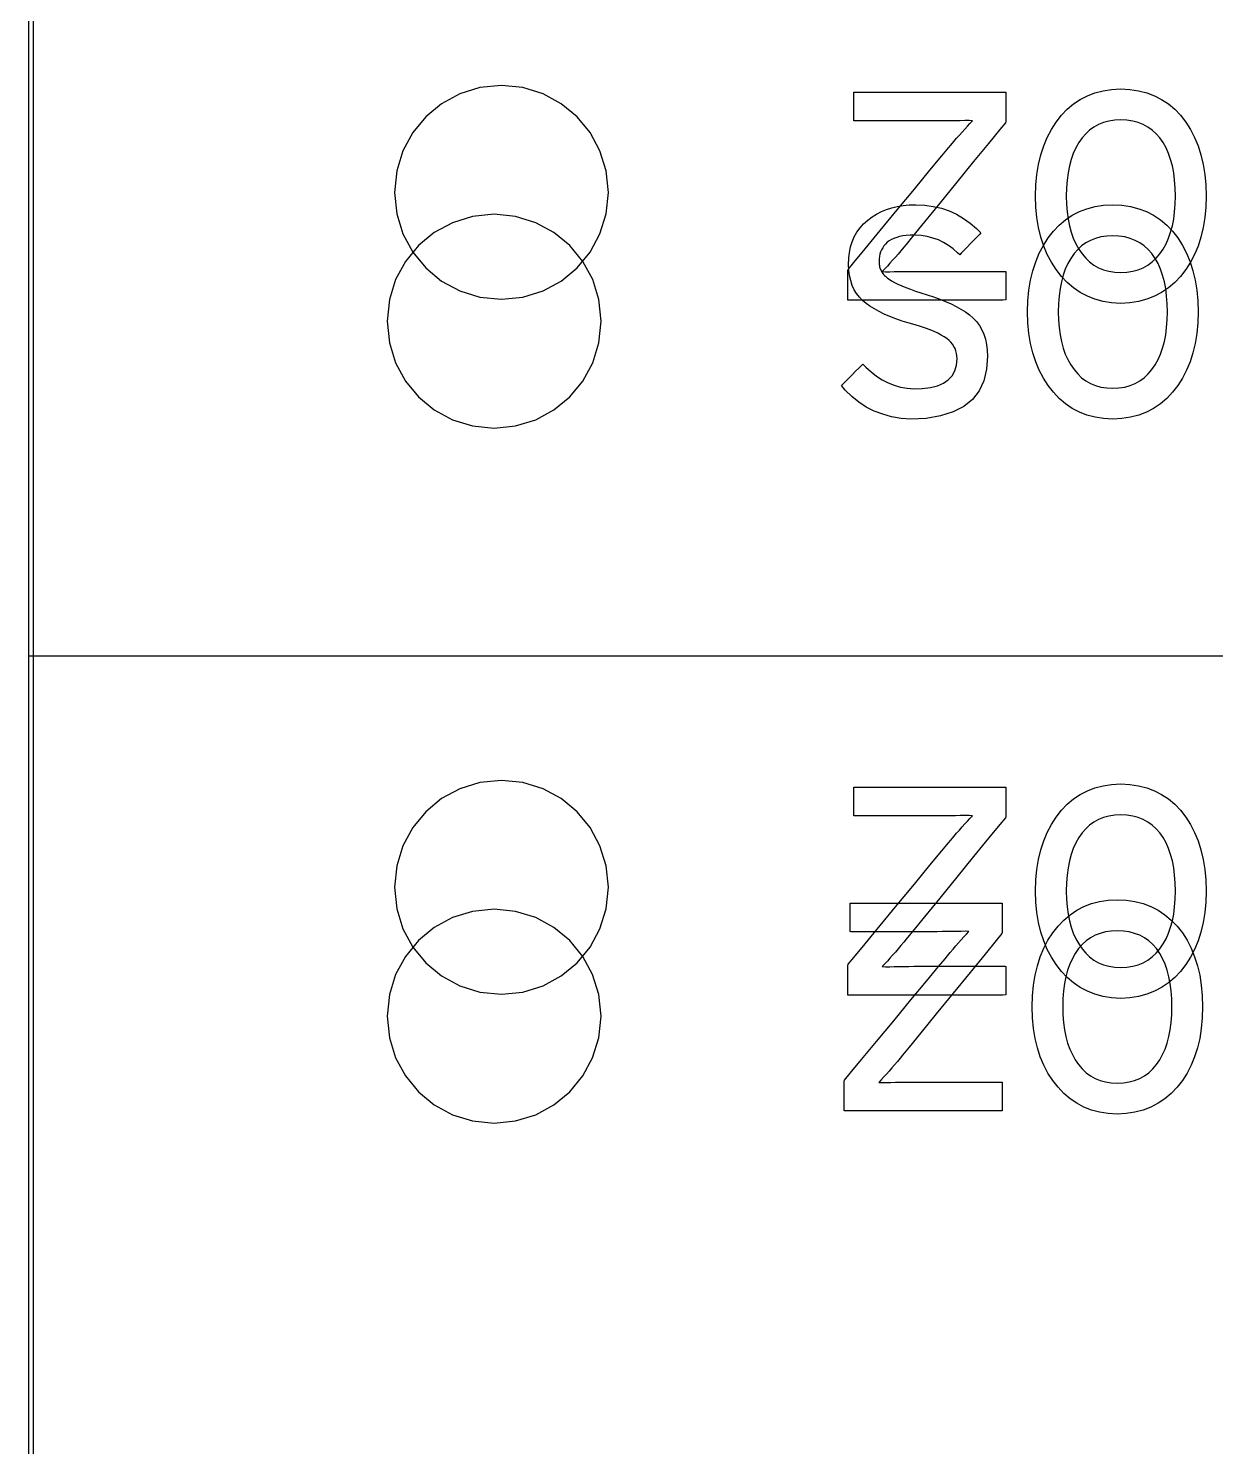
# Model space of a CAD drawing. Extents: x 1 to 47.7, y 0.2 to 35.
# Drawn here: x 11.602 to 12.157, y 11.437 to 12.101 of the extents above; entities that cross this region are included whole.
import ezdxf

# ---------------------------------------------------------------- set-up
doc = ezdxf.new("R2010")
doc.units = 0
doc.header["$MEASUREMENT"] = 0
for name, color, linetype in [('4_1__5U__UP_TO_TWO_IO_BOAR', 7, 'CONTINUOUS'), ('4_2__5U__FRONT_PANEL_W_24_', 7, 'CONTINUOUS'), ('5_1___24__TARGET_LEDS___12', 7, 'CONTINUOUS')]:
    doc.layers.add(name, color=color, linetype=linetype)

msp = doc.modelspace()

# ---------------------------------------------------------------- linework, layer by layer
at = {"layer": '4_1__5U__UP_TO_TWO_IO_BOAR'}
msp.add_lwpolyline([(11.60446, 14.47367), (11.60446, 10.79851)], dxfattribs=at)
for points in [[(11.82341, 11.97396), (11.83349, 11.97497), (11.84288, 11.97789), (11.85138, 11.9825), (11.85878, 11.98861), (11.86489, 11.99602), (11.8695, 12.00451), (11.87242, 12.0139), (11.87344, 12.02397), (11.87242, 12.03405), (11.8695, 12.04343), (11.86489, 12.05193), (11.85878, 12.05933), (11.85138, 12.06543), (11.84288, 12.07004), (11.83349, 12.07295), (11.82341, 12.07397), (11.81334, 12.07295), (11.80396, 12.07004), (11.79547, 12.06543), (11.78808, 12.05933), (11.78198, 12.05193), (11.77737, 12.04343), (11.77446, 12.03405), (11.77345, 12.02397), (11.77446, 12.0139), (11.77737, 12.00451), (11.78198, 11.99602), (11.78808, 11.98861), (11.79547, 11.9825), (11.80396, 11.97789), (11.81334, 11.97497)], [(12.1529, 12.02222), (12.15273, 12.01705), (12.15227, 12.01213), (12.15152, 12.00746), (12.15048, 12.00303), (12.14915, 11.99886), (12.14754, 11.99493), (12.14564, 11.99126), (12.14345, 11.98783), (12.14097, 11.98463), (12.13823, 11.98175), (12.13528, 11.97924), (12.1321, 11.97711), (12.12871, 11.97535), (12.1251, 11.97396), (12.12128, 11.97294), (12.11723, 11.97231), (12.11297, 11.97204), (12.10873, 11.97231), (12.10472, 11.97294), (12.10093, 11.97396), (12.09737, 11.97535), (12.09402, 11.97711), (12.0909, 11.97924), (12.088, 11.98175), (12.08532, 11.98463), (12.08283, 11.98783), (12.08059, 11.99126), (12.07865, 11.99493), (12.07699, 11.99886), (12.07564, 12.00303), (12.07457, 12.00746), (12.07381, 12.01213), (12.07334, 12.01705), (12.07316, 12.02222), (12.07334, 12.0274), (12.07381, 12.03233), (12.07457, 12.03702), (12.07564, 12.04146), (12.07699, 12.04566), (12.07865, 12.04962), (12.08059, 12.05333), (12.08283, 12.0568), (12.08532, 12.06), (12.088, 12.06283), (12.0909, 12.0653), (12.09402, 12.0674), (12.09737, 12.06913), (12.10093, 12.07048), (12.10472, 12.07147), (12.10873, 12.07209), (12.11297, 12.07234), (12.11723, 12.07209), (12.12128, 12.07147), (12.1251, 12.07048), (12.12871, 12.06913), (12.1321, 12.0674), (12.13528, 12.0653), (12.13823, 12.06283), (12.14097, 12.06), (12.14345, 12.0568), (12.14564, 12.05333), (12.14754, 12.04962), (12.14915, 12.04566), (12.15048, 12.04146), (12.15152, 12.03702), (12.15227, 12.03233), (12.15273, 12.0274)], [(11.98533, 11.9736), (11.98533, 11.97412), (11.98533, 11.9755), (11.98533, 11.97748), (11.98533, 11.97982), (11.98533, 11.98224), (11.98533, 11.9845), (11.98533, 11.98634), (11.98533, 11.9875), (11.98548, 11.98795), (11.98813, 11.99115), (11.99341, 11.99754), (12.00049, 12.00609), (12.00848, 12.01576), (12.01654, 12.0255), (12.02379, 12.03427), (12.02939, 12.04103), (12.03246, 12.04475), (12.03358, 12.04609), (12.03492, 12.04768), (12.03624, 12.04923), (12.03754, 12.05072), (12.0388, 12.05217), (12.04005, 12.05357), (12.04126, 12.05491), (12.04245, 12.05621), (12.04362, 12.05746), (12.04209, 12.05758), (12.04005, 12.05753), (12.03794, 12.05748), (12.03577, 12.05744), (12.03352, 12.05741), (12.0312, 12.05739), (12.02881, 12.05737), (12.02636, 12.05736), (12.02417, 12.05736), (12.0225, 12.05736), (12.01872, 12.05736), (12.0135, 12.05736), (12.00748, 12.05736), (12.00133, 12.05736), (11.99568, 12.05736), (11.99121, 12.05736), (11.98856, 12.05736), (11.98811, 12.05745), (11.98811, 12.05832), (11.98811, 12.05991), (11.98811, 12.06196), (11.98811, 12.06423), (11.98811, 12.0665), (11.98811, 12.06849), (11.98811, 12.06999), (11.98811, 12.07074), (11.98947, 12.07078), (11.99528, 12.07078), (12.0045, 12.07078), (12.01584, 12.07078), (12.02801, 12.07078), (12.03972, 12.07078), (12.04968, 12.07078), (12.0566, 12.07078), (12.05919, 12.07078), (12.05919, 12.07027), (12.05919, 12.06889), (12.05919, 12.06691), (12.05919, 12.06459), (12.05919, 12.06217), (12.05919, 12.05992), (12.05919, 12.05809), (12.05919, 12.05693), (12.05904, 12.05648), (12.05643, 12.05328), (12.0512, 12.04688), (12.0442, 12.03833), (12.0363, 12.02866), (12.02833, 12.01891), (12.02116, 12.01013), (12.01563, 12.00336), (12.01258, 11.99964), (12.01149, 11.9983), (12.01017, 11.99669), (12.00887, 11.99513), (12.00759, 11.99363), (12.00632, 11.99218), (12.00508, 11.99078), (12.00385, 11.98944), (12.00263, 11.98816), (12.00144, 11.98692), (12.00296, 11.9868), (12.005, 11.98685), (12.00711, 11.9869), (12.00929, 11.98694), (12.01154, 11.98697), (12.01386, 11.98699), (12.01624, 11.98701), (12.0187, 11.98702), (12.02089, 11.98702), (12.02267, 11.98702), (12.02667, 11.98702), (12.03222, 11.98702), (12.03861, 11.98702), (12.04515, 11.98702), (12.05115, 11.98702), (12.0559, 11.98702), (12.05872, 11.98702), (12.05919, 11.98693), (12.05919, 11.98606), (12.05919, 11.98447), (12.05919, 11.98242), (12.05919, 11.98014), (12.05919, 11.97788), (12.05919, 11.97588), (12.05919, 11.97439), (12.05919, 11.97364), (12.05778, 11.9736), (12.05174, 11.9736), (12.04216, 11.9736), (12.03037, 11.9736), (12.01773, 11.9736), (12.00556, 11.9736), (11.99522, 11.9736), (11.98803, 11.9736)], [(12.13854, 12.02222), (12.13845, 12.02604), (12.13818, 12.02966), (12.13773, 12.03309), (12.13711, 12.03632), (12.13631, 12.03934), (12.13533, 12.04217), (12.13417, 12.04481), (12.13283, 12.04724), (12.13131, 12.04945), (12.12961, 12.05139), (12.12774, 12.05307), (12.1257, 12.0545), (12.12349, 12.05567), (12.12111, 12.05659), (12.11857, 12.05726), (12.11585, 12.05767), (12.11297, 12.05783), (12.11014, 12.05767), (12.10747, 12.05726), (12.10497, 12.05659), (12.10263, 12.05567), (12.10045, 12.0545), (12.09844, 12.05307), (12.09658, 12.05139), (12.09489, 12.04945), (12.09335, 12.04724), (12.09199, 12.04481), (12.0908, 12.04217), (12.0898, 12.03934), (12.08898, 12.03632), (12.08834, 12.03309), (12.08789, 12.02966), (12.08762, 12.02604), (12.08752, 12.02222), (12.08762, 12.01845), (12.08789, 12.01487), (12.08834, 12.01149), (12.08898, 12.0083), (12.0898, 12.0053), (12.0908, 12.00249), (12.09199, 11.99988), (12.09335, 11.99747), (12.09489, 11.99521), (12.09658, 11.99318), (12.09844, 11.99142), (12.10045, 11.98993), (12.10263, 11.98871), (12.10497, 11.98776), (12.10747, 11.98709), (12.11014, 11.98668), (12.11297, 11.98655), (12.11585, 11.98668), (12.11857, 11.98709), (12.12111, 11.98776), (12.12349, 11.98871), (12.1257, 11.98993), (12.12774, 11.99142), (12.12961, 11.99318), (12.13131, 11.99521), (12.13283, 11.99747), (12.13417, 11.99988), (12.13533, 12.00249), (12.13631, 12.0053), (12.13711, 12.0083), (12.13773, 12.01149), (12.13818, 12.01487), (12.13845, 12.01845)], [(11.82341, 11.64895), (11.83349, 11.64997), (11.84288, 11.65288), (11.85138, 11.6575), (11.85878, 11.66361), (11.86489, 11.67101), (11.8695, 11.67951), (11.87242, 11.6889), (11.87344, 11.69897), (11.87242, 11.70905), (11.8695, 11.71844), (11.86489, 11.72693), (11.85878, 11.73433), (11.85138, 11.74043), (11.84288, 11.74504), (11.83349, 11.74795), (11.82341, 11.74897), (11.81334, 11.74795), (11.80396, 11.74504), (11.79547, 11.74043), (11.78808, 11.73433), (11.78198, 11.72693), (11.77737, 11.71844), (11.77446, 11.70905), (11.77345, 11.69897), (11.77446, 11.6889), (11.77737, 11.67951), (11.78198, 11.67101), (11.78808, 11.66361), (11.79547, 11.6575), (11.80396, 11.65288), (11.81334, 11.64997)], [(12.1529, 11.69723), (12.15273, 11.69206), (12.15227, 11.68714), (12.15152, 11.68246), (12.15048, 11.67804), (12.14915, 11.67387), (12.14754, 11.66994), (12.14564, 11.66627), (12.14345, 11.66284), (12.14097, 11.65964), (12.13823, 11.65676), (12.13528, 11.65425), (12.1321, 11.65212), (12.12871, 11.65035), (12.1251, 11.64897), (12.12128, 11.64795), (12.11723, 11.64731), (12.11297, 11.64705), (12.10873, 11.64731), (12.10472, 11.64795), (12.10093, 11.64897), (12.09737, 11.65035), (12.09402, 11.65212), (12.0909, 11.65425), (12.088, 11.65676), (12.08532, 11.65964), (12.08283, 11.66284), (12.08059, 11.66627), (12.07865, 11.66994), (12.07699, 11.67387), (12.07564, 11.67804), (12.07457, 11.68246), (12.07381, 11.68714), (12.07334, 11.69206), (12.07316, 11.69723), (12.07334, 11.70241), (12.07381, 11.70734), (12.07457, 11.71203), (12.07564, 11.71647), (12.07699, 11.72067), (12.07865, 11.72462), (12.08059, 11.72834), (12.08283, 11.7318), (12.08532, 11.735), (12.088, 11.73784), (12.0909, 11.74031), (12.09402, 11.74241), (12.09737, 11.74413), (12.10093, 11.74549), (12.10472, 11.74648), (12.10873, 11.7471), (12.11297, 11.74735), (12.11723, 11.7471), (12.12128, 11.74648), (12.1251, 11.74549), (12.12871, 11.74413), (12.1321, 11.74241), (12.13528, 11.74031), (12.13823, 11.73784), (12.14097, 11.735), (12.14345, 11.7318), (12.14564, 11.72834), (12.14754, 11.72462), (12.14915, 11.72067), (12.15048, 11.71647), (12.15152, 11.71203), (12.15227, 11.70734), (12.15273, 11.70241)], [(11.98533, 11.64861), (11.98533, 11.64912), (11.98533, 11.6505), (11.98533, 11.65249), (11.98533, 11.65482), (11.98533, 11.65725), (11.98533, 11.65951), (11.98533, 11.66135), (11.98533, 11.66251), (11.98548, 11.66296), (11.98813, 11.66616), (11.99341, 11.67255), (12.00049, 11.6811), (12.00848, 11.69077), (12.01654, 11.7005), (12.02379, 11.70927), (12.02939, 11.71604), (12.03246, 11.71976), (12.03358, 11.72109), (12.03492, 11.72269), (12.03624, 11.72424), (12.03754, 11.72573), (12.0388, 11.72718), (12.04005, 11.72858), (12.04126, 11.72992), (12.04245, 11.73122), (12.04362, 11.73246), (12.04209, 11.73259), (12.04005, 11.73253), (12.03794, 11.73249), (12.03577, 11.73245), (12.03352, 11.73242), (12.0312, 11.7324), (12.02881, 11.73238), (12.02636, 11.73237), (12.02417, 11.73237), (12.0225, 11.73237), (12.01872, 11.73237), (12.0135, 11.73237), (12.00748, 11.73237), (12.00133, 11.73237), (11.99568, 11.73237), (11.99121, 11.73237), (11.98856, 11.73237), (11.98811, 11.73246), (11.98811, 11.73333), (11.98811, 11.73491), (11.98811, 11.73697), (11.98811, 11.73924), (11.98811, 11.7415), (11.98811, 11.7435), (11.98811, 11.745), (11.98811, 11.74575), (11.98947, 11.74579), (11.99528, 11.74579), (12.0045, 11.74579), (12.01584, 11.74579), (12.02801, 11.74579), (12.03972, 11.74579), (12.04968, 11.74579), (12.0566, 11.74579), (12.05919, 11.74579), (12.05919, 11.74527), (12.05919, 11.7439), (12.05919, 11.74192), (12.05919, 11.73959), (12.05919, 11.73718), (12.05919, 11.73493), (12.05919, 11.73309), (12.05919, 11.73194), (12.05904, 11.73149), (12.05643, 11.72829), (12.0512, 11.72189), (12.0442, 11.71334), (12.0363, 11.70366), (12.02833, 11.69392), (12.02116, 11.68514), (12.01563, 11.67837), (12.01258, 11.67465), (12.01149, 11.6733), (12.01017, 11.6717), (12.00887, 11.67014), (12.00759, 11.66864), (12.00632, 11.66719), (12.00508, 11.66579), (12.00385, 11.66445), (12.00263, 11.66316), (12.00144, 11.66193), (12.00296, 11.66181), (12.005, 11.66186), (12.00711, 11.66191), (12.00929, 11.66194), (12.01154, 11.66198), (12.01386, 11.662), (12.01624, 11.66202), (12.0187, 11.66203), (12.02089, 11.66203), (12.02267, 11.66203), (12.02667, 11.66203), (12.03222, 11.66203), (12.03861, 11.66203), (12.04515, 11.66203), (12.05115, 11.66203), (12.0559, 11.66203), (12.05872, 11.66203), (12.05919, 11.66193), (12.05919, 11.66106), (12.05919, 11.65948), (12.05919, 11.65743), (12.05919, 11.65515), (12.05919, 11.65289), (12.05919, 11.65089), (12.05919, 11.6494), (12.05919, 11.64865), (12.05778, 11.64861), (12.05174, 11.64861), (12.04216, 11.64861), (12.03037, 11.64861), (12.01773, 11.64861), (12.00556, 11.64861), (11.99522, 11.64861), (11.98803, 11.64861)], [(12.13854, 11.69723), (12.13845, 11.70105), (12.13818, 11.70467), (12.13773, 11.7081), (12.13711, 11.71132), (12.13631, 11.71435), (12.13533, 11.71718), (12.13417, 11.71982), (12.13283, 11.72225), (12.13131, 11.72446), (12.12961, 11.72639), (12.12774, 11.72808), (12.1257, 11.72951), (12.12349, 11.73068), (12.12111, 11.7316), (12.11857, 11.73227), (12.11585, 11.73268), (12.11297, 11.73284), (12.11014, 11.73268), (12.10747, 11.73227), (12.10497, 11.7316), (12.10263, 11.73068), (12.10045, 11.72951), (12.09844, 11.72808), (12.09658, 11.72639), (12.09489, 11.72446), (12.09335, 11.72225), (12.09199, 11.71982), (12.0908, 11.71718), (12.0898, 11.71435), (12.08898, 11.71132), (12.08834, 11.7081), (12.08789, 11.70467), (12.08762, 11.70105), (12.08752, 11.69723), (12.08762, 11.69346), (12.08789, 11.68988), (12.08834, 11.68649), (12.08898, 11.6833), (12.0898, 11.68031), (12.0908, 11.6775), (12.09199, 11.67489), (12.09335, 11.67248), (12.09489, 11.67022), (12.09658, 11.66819), (12.09844, 11.66643), (12.10045, 11.66494), (12.10263, 11.66372), (12.10497, 11.66277), (12.10747, 11.6621), (12.11014, 11.66169), (12.11297, 11.66155), (12.11585, 11.66169), (12.11857, 11.6621), (12.12111, 11.66277), (12.12349, 11.66372), (12.1257, 11.66494), (12.12774, 11.66643), (12.12961, 11.66819), (12.13131, 11.67022), (12.13283, 11.67248), (12.13417, 11.67489), (12.13533, 11.6775), (12.13631, 11.68031), (12.13711, 11.6833), (12.13773, 11.68649), (12.13818, 11.68988), (12.13845, 11.69346)]]:
    msp.add_lwpolyline(points, close=True, dxfattribs=at)
at = {"layer": '4_2__5U__FRONT_PANEL_W_24_'}
for points in [[(11.60224, 14.47452), (11.60224, 8.99937)], [(11.6023, 11.80728), (12.92215, 11.80728)]]:
    msp.add_lwpolyline(points, dxfattribs=at)
for points in [[(12.05069, 11.94734), (12.05029, 11.94121), (12.04898, 11.93579), (12.04676, 11.93109), (12.04363, 11.9271), (12.03958, 11.92382), (12.03463, 11.92126), (12.02876, 11.91941), (12.02197, 11.91828), (12.01491, 11.91791), (12.01028, 11.91828), (12.00587, 11.91903), (12.00168, 11.92016), (11.99772, 11.92167), (11.99398, 11.92356), (11.99047, 11.92583), (11.98718, 11.92848), (11.98411, 11.93151), (11.98238, 11.93364), (11.98299, 11.93425), (11.98414, 11.93539), (11.98565, 11.9369), (11.98734, 11.93858), (11.98903, 11.94028), (11.99056, 11.94179), (11.99173, 11.94296), (11.99237, 11.9436), (11.9938, 11.94224), (11.99626, 11.93996), (11.99882, 11.93796), (12.00147, 11.93626), (12.00422, 11.93486), (12.00706, 11.93374), (12.01001, 11.93291), (12.01305, 11.93238), (12.01618, 11.93213), (12.02017, 11.93222), (12.02397, 11.93268), (12.02726, 11.93351), (12.03005, 11.9347), (12.03234, 11.93626), (12.03412, 11.93818), (12.0354, 11.94047), (12.03618, 11.94313), (12.03646, 11.94615), (12.0364, 11.94748), (12.03623, 11.94867), (12.03594, 11.94981), (12.03553, 11.9509), (12.03501, 11.95194), (12.03436, 11.95292), (12.03359, 11.95386), (12.03271, 11.95475), (12.0317, 11.95558), (12.03048, 11.95641), (12.02908, 11.95723), (12.0275, 11.95804), (12.02575, 11.95884), (12.02381, 11.95963), (12.02169, 11.96041), (12.01939, 11.96119), (12.01692, 11.96195), (12.01406, 11.96277), (12.01086, 11.96376), (12.00786, 11.96479), (12.00505, 11.96587), (12.00243, 11.96701), (12.00001, 11.96819), (11.99778, 11.96943), (11.99574, 11.97071), (11.9939, 11.97205), (11.99224, 11.97342), (11.99076, 11.97492), (11.98948, 11.9766), (11.98838, 11.97845), (11.98747, 11.98047), (11.98676, 11.98267), (11.98623, 11.98504), (11.98589, 11.98758), (11.98574, 11.99029), (11.98581, 11.99313), (11.98612, 11.99586), (11.98665, 11.99844), (11.98742, 12.00088), (11.98841, 12.00318), (11.98963, 12.00534), (11.99108, 12.00736), (11.99276, 12.00923), (11.99467, 12.01096), (11.99668, 12.01247), (11.9988, 12.0138), (12.00105, 12.01495), (12.00342, 12.01593), (12.00591, 12.01673), (12.00852, 12.01736), (12.01126, 12.01781), (12.01411, 12.01808), (12.01721, 12.01818), (12.02134, 12.01795), (12.0253, 12.01739), (12.0291, 12.01649), (12.03273, 12.01526), (12.0362, 12.0137), (12.0395, 12.01181), (12.04263, 12.00958), (12.04559, 12.00702), (12.04758, 12.00496), (12.04703, 12.00439), (12.04594, 12.00326), (12.04447, 12.00174), (12.04281, 12.00002), (12.04113, 11.99828), (12.0396, 11.9967), (12.03841, 11.99546), (12.03771, 11.99474), (12.03668, 11.99561), (12.03463, 11.99749), (12.03246, 11.99913), (12.03015, 12.00053), (12.02771, 12.00169), (12.02515, 12.00261), (12.02245, 12.00329), (12.01963, 12.00373), (12.01668, 12.00393), (12.01445, 12.00391), (12.01272, 12.00378), (12.0111, 12.00357), (12.0096, 12.00328), (12.00822, 12.0029), (12.00695, 12.00245), (12.00579, 12.00191), (12.00475, 12.00129), (12.00383, 12.00059), (12.00301, 11.99979), (12.00229, 11.99894), (12.00167, 11.99805), (12.00114, 11.99712), (12.00071, 11.99614), (12.00038, 11.99512), (12.00014, 11.99406), (12, 11.99295), (11.99996, 11.99182), (11.99997, 11.99126), (12.00001, 11.99072), (12.00007, 11.99019), (12.00015, 11.98968), (12.00026, 11.98919), (12.00039, 11.98872), (12.00055, 11.98826), (12.00073, 11.98782), (12.00093, 11.98739), (12.00117, 11.98693), (12.00145, 11.98648), (12.00176, 11.98603), (12.00211, 11.98559), (12.00251, 11.98515), (12.00294, 11.98472), (12.00341, 11.98429), (12.00392, 11.98387), (12.00468, 11.9833), (12.00587, 11.98254), (12.00725, 11.98177), (12.00882, 11.98099), (12.01058, 11.98021), (12.01253, 11.97942), (12.01467, 11.97862), (12.017, 11.97782), (12.01951, 11.97701), (12.02248, 11.97611), (12.02551, 11.97513), (12.02838, 11.97408), (12.03109, 11.97298), (12.03364, 11.97182), (12.03603, 11.97061), (12.03827, 11.96934), (12.04034, 11.96802), (12.04226, 11.96664), (12.044, 11.96516), (12.04554, 11.96352), (12.04688, 11.96172), (12.04802, 11.95974), (12.04896, 11.9576), (12.04969, 11.95529), (12.05023, 11.95281), (12.05056, 11.95016)], [(12.14916, 11.96807), (12.14898, 11.96289), (12.14852, 11.95797), (12.14777, 11.9533), (12.14674, 11.94887), (12.14541, 11.9447), (12.1438, 11.94077), (12.1419, 11.9371), (12.13971, 11.93367), (12.13722, 11.93047), (12.13449, 11.92759), (12.13153, 11.92508), (12.12836, 11.92295), (12.12497, 11.92119), (12.12136, 11.9198), (12.11753, 11.91879), (12.11349, 11.91815), (12.10923, 11.91788), (12.10499, 11.91815), (12.10098, 11.91879), (12.09719, 11.9198), (12.09362, 11.92119), (12.09028, 11.92295), (12.08716, 11.92508), (12.08426, 11.92759), (12.08158, 11.93047), (12.07909, 11.93367), (12.07685, 11.9371), (12.0749, 11.94077), (12.07325, 11.9447), (12.07189, 11.94887), (12.07083, 11.9533), (12.07006, 11.95797), (12.06959, 11.96289), (12.06942, 11.96807), (12.06959, 11.97324), (12.07006, 11.97817), (12.07083, 11.98286), (12.07189, 11.9873), (12.07325, 11.9915), (12.0749, 11.99546), (12.07685, 11.99917), (12.07909, 12.00264), (12.08158, 12.00584), (12.08426, 12.00867), (12.08716, 12.01114), (12.09028, 12.01324), (12.09362, 12.01497), (12.09719, 12.01632), (12.10098, 12.01731), (12.10499, 12.01793), (12.10923, 12.01818), (12.11349, 12.01793), (12.11753, 12.01731), (12.12136, 12.01632), (12.12497, 12.01497), (12.12836, 12.01324), (12.13153, 12.01114), (12.13449, 12.00867), (12.13722, 12.00584), (12.13971, 12.00264), (12.1419, 11.99917), (12.1438, 11.99546), (12.14541, 11.9915), (12.14674, 11.9873), (12.14777, 11.98286), (12.14852, 11.97817), (12.14898, 11.97324)], [(11.81999, 11.91368), (11.83007, 11.9147), (11.83946, 11.91761), (11.84795, 11.92223), (11.85536, 11.92833), (11.86147, 11.93574), (11.86608, 11.94424), (11.869, 11.95362), (11.87001, 11.9637), (11.869, 11.97378), (11.86608, 11.98316), (11.86147, 11.99166), (11.85536, 11.99905), (11.84795, 12.00516), (11.83946, 12.00977), (11.83007, 12.01268), (11.81999, 12.0137), (11.80992, 12.01268), (11.80053, 12.00977), (11.79205, 12.00516), (11.78465, 11.99905), (11.77855, 11.99166), (11.77395, 11.98316), (11.77104, 11.97378), (11.77002, 11.9637), (11.77104, 11.95362), (11.77395, 11.94424), (11.77855, 11.93574), (11.78465, 11.92833), (11.79205, 11.92223), (11.80053, 11.91761), (11.80992, 11.9147)], [(12.13479, 11.96807), (12.1347, 11.97188), (12.13444, 11.97551), (12.13399, 11.97893), (12.13337, 11.98216), (12.13257, 11.98519), (12.13158, 11.98802), (12.13042, 11.99065), (12.12909, 11.99309), (12.12756, 11.99529), (12.12586, 11.99723), (12.12399, 11.99891), (12.12195, 12.00034), (12.11975, 12.00151), (12.11737, 12.00243), (12.11482, 12.0031), (12.11211, 12.00352), (12.10923, 12.00368), (12.1064, 12.00352), (12.10373, 12.0031), (12.10123, 12.00243), (12.09889, 12.00151), (12.09671, 12.00034), (12.09469, 11.99891), (12.09284, 11.99723), (12.09115, 11.99529), (12.08961, 11.99309), (12.08824, 11.99065), (12.08706, 11.98802), (12.08606, 11.98519), (12.08524, 11.98216), (12.0846, 11.97893), (12.08415, 11.97551), (12.08387, 11.97188), (12.08378, 11.96807), (12.08387, 11.96429), (12.08415, 11.96071), (12.0846, 11.95733), (12.08524, 11.95414), (12.08606, 11.95114), (12.08706, 11.94834), (12.08824, 11.94573), (12.08961, 11.94331), (12.09115, 11.94106), (12.09284, 11.93902), (12.09469, 11.93726), (12.09671, 11.93577), (12.09889, 11.93455), (12.10123, 11.93361), (12.10373, 11.93293), (12.1064, 11.93252), (12.10923, 11.93239), (12.11211, 11.93252), (12.11482, 11.93293), (12.11737, 11.93361), (12.11975, 11.93455), (12.12195, 11.93577), (12.12399, 11.93726), (12.12586, 11.93902), (12.12756, 11.94106), (12.12909, 11.94331), (12.13042, 11.94573), (12.13158, 11.94834), (12.13257, 11.95114), (12.13337, 11.95414), (12.13399, 11.95733), (12.13444, 11.96071), (12.1347, 11.96429)], [(12.15126, 11.64307), (12.15109, 11.6379), (12.15062, 11.63298), (12.14988, 11.62831), (12.14884, 11.62388), (12.14752, 11.61971), (12.14591, 11.61578), (12.14401, 11.61211), (12.14182, 11.60868), (12.13934, 11.60548), (12.1366, 11.6026), (12.13364, 11.60009), (12.13046, 11.59796), (12.12707, 11.5962), (12.12346, 11.59481), (12.11963, 11.59379), (12.11559, 11.59315), (12.11133, 11.59289), (12.10709, 11.59315), (12.10308, 11.59379), (12.09929, 11.59481), (12.09572, 11.5962), (12.09238, 11.59796), (12.08926, 11.60009), (12.08636, 11.6026), (12.08368, 11.60548), (12.08119, 11.60868), (12.07895, 11.61211), (12.077, 11.61578), (12.07535, 11.61971), (12.074, 11.62388), (12.07293, 11.62831), (12.07217, 11.63298), (12.0717, 11.6379), (12.07152, 11.64307), (12.0717, 11.64825), (12.07217, 11.65318), (12.07293, 11.65787), (12.074, 11.66231), (12.07535, 11.66651), (12.077, 11.67047), (12.07895, 11.67418), (12.08119, 11.67764), (12.08368, 11.68084), (12.08636, 11.68368), (12.08926, 11.68615), (12.09238, 11.68825), (12.09572, 11.68998), (12.09929, 11.69133), (12.10308, 11.69232), (12.10709, 11.69294), (12.11133, 11.69319), (12.11559, 11.69294), (12.11963, 11.69232), (12.12346, 11.69133), (12.12707, 11.68998), (12.13046, 11.68825), (12.13364, 11.68615), (12.1366, 11.68368), (12.13934, 11.68084), (12.14182, 11.67764), (12.14401, 11.67418), (12.14591, 11.67047), (12.14752, 11.66651), (12.14884, 11.66231), (12.14988, 11.65787), (12.15062, 11.65318), (12.15109, 11.64825)], [(11.81998, 11.58869), (11.83006, 11.5897), (11.83944, 11.59262), (11.84794, 11.59723), (11.85534, 11.60334), (11.86145, 11.61075), (11.86607, 11.61924), (11.86898, 11.62863), (11.87, 11.63871), (11.86898, 11.64879), (11.86607, 11.65817), (11.86145, 11.66666), (11.85534, 11.67406), (11.84794, 11.68017), (11.83944, 11.68478), (11.83006, 11.68769), (11.81998, 11.6887), (11.8099, 11.68769), (11.80052, 11.68478), (11.79203, 11.68017), (11.78464, 11.67406), (11.77854, 11.66666), (11.77393, 11.65817), (11.77102, 11.64879), (11.77001, 11.63871), (11.77102, 11.62863), (11.77393, 11.61924), (11.77854, 11.61075), (11.78464, 11.60334), (11.79203, 11.59723), (11.80052, 11.59262), (11.8099, 11.5897)], [(11.98369, 11.59445), (11.98369, 11.59497), (11.98369, 11.59635), (11.98369, 11.59833), (11.98369, 11.60067), (11.98369, 11.60309), (11.98369, 11.60535), (11.98369, 11.60719), (11.98369, 11.60835), (11.98384, 11.6088), (11.98649, 11.612), (11.99178, 11.61839), (11.99885, 11.62694), (12.00685, 11.63661), (12.0149, 11.64634), (12.02216, 11.65512), (12.02776, 11.66188), (12.03084, 11.6656), (12.03195, 11.66694), (12.03329, 11.66853), (12.03461, 11.67008), (12.0359, 11.67157), (12.03717, 11.67302), (12.03841, 11.67442), (12.03963, 11.67576), (12.04082, 11.67706), (12.04199, 11.67831), (12.04046, 11.67843), (12.03842, 11.67838), (12.03631, 11.67833), (12.03413, 11.67829), (12.03188, 11.67826), (12.02956, 11.67824), (12.02717, 11.67822), (12.02471, 11.67821), (12.02251, 11.67821), (12.02084, 11.67821), (12.01707, 11.67821), (12.01185, 11.67821), (12.00584, 11.67821), (11.99968, 11.67821), (11.99404, 11.67821), (11.98957, 11.67821), (11.98692, 11.67821), (11.98647, 11.6783), (11.98647, 11.67917), (11.98647, 11.68076), (11.98647, 11.68281), (11.98647, 11.68508), (11.98647, 11.68734), (11.98647, 11.68934), (11.98647, 11.69084), (11.98647, 11.69159), (11.98782, 11.69163), (11.99364, 11.69163), (12.00286, 11.69163), (12.0142, 11.69163), (12.02636, 11.69163), (12.03807, 11.69163), (12.04802, 11.69163), (12.05494, 11.69163), (12.05754, 11.69163), (12.05754, 11.69111), (12.05754, 11.68974), (12.05754, 11.68776), (12.05754, 11.68544), (12.05754, 11.68302), (12.05754, 11.68077), (12.05754, 11.67893), (12.05754, 11.67778), (12.05739, 11.67733), (12.05477, 11.67413), (12.04954, 11.66773), (12.04255, 11.65918), (12.03465, 11.64951), (12.02669, 11.63976), (12.01952, 11.63098), (12.01398, 11.62421), (12.01094, 11.62049), (12.00985, 11.61915), (12.00853, 11.61754), (12.00723, 11.61598), (12.00595, 11.61448), (12.00468, 11.61303), (12.00343, 11.61163), (12.0022, 11.61029), (12.00099, 11.609), (11.9998, 11.60777), (12.00132, 11.60765), (12.00336, 11.6077), (12.00547, 11.60775), (12.00765, 11.60779), (12.0099, 11.60782), (12.01222, 11.60784), (12.01461, 11.60786), (12.01707, 11.60787), (12.01926, 11.60787), (12.02104, 11.60787), (12.02504, 11.60787), (12.03059, 11.60787), (12.03697, 11.60787), (12.04351, 11.60787), (12.0495, 11.60787), (12.05425, 11.60787), (12.05706, 11.60787), (12.05754, 11.60778), (12.05754, 11.60691), (12.05754, 11.60532), (12.05754, 11.60327), (12.05754, 11.60099), (12.05754, 11.59873), (12.05754, 11.59673), (12.05754, 11.59524), (12.05754, 11.59449), (12.05613, 11.59445), (12.05009, 11.59445), (12.04051, 11.59445), (12.02873, 11.59445), (12.01608, 11.59445), (12.00392, 11.59445), (11.99357, 11.59445), (11.98638, 11.59445)], [(12.1369, 11.64307), (12.13681, 11.64689), (12.13654, 11.65051), (12.13609, 11.65394), (12.13547, 11.65716), (12.13467, 11.66019), (12.13369, 11.66302), (12.13253, 11.66566), (12.13119, 11.66809), (12.12967, 11.6703), (12.12796, 11.67224), (12.12609, 11.67392), (12.12406, 11.67535), (12.12185, 11.67652), (12.11947, 11.67744), (12.11693, 11.67811), (12.11421, 11.67852), (12.11133, 11.67868), (12.1085, 11.67852), (12.10583, 11.67811), (12.10333, 11.67744), (12.10099, 11.67652), (12.09881, 11.67535), (12.0968, 11.67392), (12.09494, 11.67224), (12.09325, 11.6703), (12.09171, 11.66809), (12.09035, 11.66566), (12.08916, 11.66302), (12.08816, 11.66019), (12.08734, 11.65716), (12.0867, 11.65394), (12.08625, 11.65051), (12.08597, 11.64689), (12.08588, 11.64307), (12.08597, 11.6393), (12.08625, 11.63572), (12.0867, 11.63234), (12.08734, 11.62914), (12.08816, 11.62615), (12.08916, 11.62334), (12.09035, 11.62073), (12.09171, 11.61832), (12.09325, 11.61606), (12.09494, 11.61403), (12.0968, 11.61227), (12.09881, 11.61078), (12.10099, 11.60956), (12.10333, 11.60861), (12.10583, 11.60794), (12.1085, 11.60753), (12.11133, 11.60739), (12.11421, 11.60753), (12.11693, 11.60794), (12.11947, 11.60861), (12.12185, 11.60956), (12.12406, 11.61078), (12.12609, 11.61227), (12.12796, 11.61403), (12.12967, 11.61606), (12.13119, 11.61832), (12.13253, 11.62073), (12.13369, 11.62334), (12.13467, 11.62615), (12.13547, 11.62914), (12.13609, 11.63234), (12.13654, 11.63572), (12.13681, 11.6393)]]:
    msp.add_lwpolyline(points, close=True, dxfattribs=at)
at = {"layer": '5_1___24__TARGET_LEDS___12'}
for points in [[(11.60224, 14.47452), (11.60224, 8.99937)], [(11.6023, 11.80728), (12.92215, 11.80728)]]:
    msp.add_lwpolyline(points, dxfattribs=at)
for points in [[(12.05069, 11.94734), (12.05029, 11.94121), (12.04898, 11.93579), (12.04676, 11.93109), (12.04363, 11.9271), (12.03958, 11.92382), (12.03463, 11.92126), (12.02876, 11.91941), (12.02197, 11.91828), (12.01491, 11.91791), (12.01028, 11.91828), (12.00587, 11.91903), (12.00168, 11.92016), (11.99772, 11.92167), (11.99398, 11.92356), (11.99047, 11.92583), (11.98718, 11.92848), (11.98411, 11.93151), (11.98238, 11.93364), (11.98299, 11.93425), (11.98414, 11.93539), (11.98565, 11.9369), (11.98734, 11.93858), (11.98903, 11.94028), (11.99056, 11.94179), (11.99173, 11.94296), (11.99237, 11.9436), (11.9938, 11.94224), (11.99626, 11.93996), (11.99882, 11.93796), (12.00147, 11.93626), (12.00422, 11.93486), (12.00706, 11.93374), (12.01001, 11.93291), (12.01305, 11.93238), (12.01618, 11.93213), (12.02017, 11.93222), (12.02397, 11.93268), (12.02726, 11.93351), (12.03005, 11.9347), (12.03234, 11.93626), (12.03412, 11.93818), (12.0354, 11.94047), (12.03618, 11.94313), (12.03646, 11.94615), (12.0364, 11.94748), (12.03623, 11.94867), (12.03594, 11.94981), (12.03553, 11.9509), (12.03501, 11.95194), (12.03436, 11.95292), (12.03359, 11.95386), (12.03271, 11.95475), (12.0317, 11.95558), (12.03048, 11.95641), (12.02908, 11.95723), (12.0275, 11.95804), (12.02575, 11.95884), (12.02381, 11.95963), (12.02169, 11.96041), (12.01939, 11.96119), (12.01692, 11.96195), (12.01406, 11.96277), (12.01086, 11.96376), (12.00786, 11.96479), (12.00505, 11.96587), (12.00243, 11.96701), (12.00001, 11.96819), (11.99778, 11.96943), (11.99574, 11.97071), (11.9939, 11.97205), (11.99224, 11.97342), (11.99076, 11.97492), (11.98948, 11.9766), (11.98838, 11.97845), (11.98747, 11.98047), (11.98676, 11.98267), (11.98623, 11.98504), (11.98589, 11.98758), (11.98574, 11.99029), (11.98581, 11.99313), (11.98612, 11.99586), (11.98665, 11.99844), (11.98742, 12.00088), (11.98841, 12.00318), (11.98963, 12.00534), (11.99108, 12.00736), (11.99276, 12.00923), (11.99467, 12.01096), (11.99668, 12.01247), (11.9988, 12.0138), (12.00105, 12.01495), (12.00342, 12.01593), (12.00591, 12.01673), (12.00852, 12.01736), (12.01126, 12.01781), (12.01411, 12.01808), (12.01721, 12.01818), (12.02134, 12.01795), (12.0253, 12.01739), (12.0291, 12.01649), (12.03273, 12.01526), (12.0362, 12.0137), (12.0395, 12.01181), (12.04263, 12.00958), (12.04559, 12.00702), (12.04758, 12.00496), (12.04703, 12.00439), (12.04594, 12.00326), (12.04447, 12.00174), (12.04281, 12.00002), (12.04113, 11.99828), (12.0396, 11.9967), (12.03841, 11.99546), (12.03771, 11.99474), (12.03668, 11.99561), (12.03463, 11.99749), (12.03246, 11.99913), (12.03015, 12.00053), (12.02771, 12.00169), (12.02515, 12.00261), (12.02245, 12.00329), (12.01963, 12.00373), (12.01668, 12.00393), (12.01445, 12.00391), (12.01272, 12.00378), (12.0111, 12.00357), (12.0096, 12.00328), (12.00822, 12.0029), (12.00695, 12.00245), (12.00579, 12.00191), (12.00475, 12.00129), (12.00383, 12.00059), (12.00301, 11.99979), (12.00229, 11.99894), (12.00167, 11.99805), (12.00114, 11.99712), (12.00071, 11.99614), (12.00038, 11.99512), (12.00014, 11.99406), (12, 11.99295), (11.99996, 11.99182), (11.99997, 11.99126), (12.00001, 11.99072), (12.00007, 11.99019), (12.00015, 11.98968), (12.00026, 11.98919), (12.00039, 11.98872), (12.00055, 11.98826), (12.00073, 11.98782), (12.00093, 11.98739), (12.00117, 11.98693), (12.00145, 11.98648), (12.00176, 11.98603), (12.00211, 11.98559), (12.00251, 11.98515), (12.00294, 11.98472), (12.00341, 11.98429), (12.00392, 11.98387), (12.00468, 11.9833), (12.00587, 11.98254), (12.00725, 11.98177), (12.00882, 11.98099), (12.01058, 11.98021), (12.01253, 11.97942), (12.01467, 11.97862), (12.017, 11.97782), (12.01951, 11.97701), (12.02248, 11.97611), (12.02551, 11.97513), (12.02838, 11.97408), (12.03109, 11.97298), (12.03364, 11.97182), (12.03603, 11.97061), (12.03827, 11.96934), (12.04034, 11.96802), (12.04226, 11.96664), (12.044, 11.96516), (12.04554, 11.96352), (12.04688, 11.96172), (12.04802, 11.95974), (12.04896, 11.9576), (12.04969, 11.95529), (12.05023, 11.95281), (12.05056, 11.95016)], [(12.14916, 11.96807), (12.14898, 11.96289), (12.14852, 11.95797), (12.14777, 11.9533), (12.14674, 11.94887), (12.14541, 11.9447), (12.1438, 11.94077), (12.1419, 11.9371), (12.13971, 11.93367), (12.13722, 11.93047), (12.13449, 11.92759), (12.13153, 11.92508), (12.12836, 11.92295), (12.12497, 11.92119), (12.12136, 11.9198), (12.11753, 11.91879), (12.11349, 11.91815), (12.10923, 11.91788), (12.10499, 11.91815), (12.10098, 11.91879), (12.09719, 11.9198), (12.09362, 11.92119), (12.09028, 11.92295), (12.08716, 11.92508), (12.08426, 11.92759), (12.08158, 11.93047), (12.07909, 11.93367), (12.07685, 11.9371), (12.0749, 11.94077), (12.07325, 11.9447), (12.07189, 11.94887), (12.07083, 11.9533), (12.07006, 11.95797), (12.06959, 11.96289), (12.06942, 11.96807), (12.06959, 11.97324), (12.07006, 11.97817), (12.07083, 11.98286), (12.07189, 11.9873), (12.07325, 11.9915), (12.0749, 11.99546), (12.07685, 11.99917), (12.07909, 12.00264), (12.08158, 12.00584), (12.08426, 12.00867), (12.08716, 12.01114), (12.09028, 12.01324), (12.09362, 12.01497), (12.09719, 12.01632), (12.10098, 12.01731), (12.10499, 12.01793), (12.10923, 12.01818), (12.11349, 12.01793), (12.11753, 12.01731), (12.12136, 12.01632), (12.12497, 12.01497), (12.12836, 12.01324), (12.13153, 12.01114), (12.13449, 12.00867), (12.13722, 12.00584), (12.13971, 12.00264), (12.1419, 11.99917), (12.1438, 11.99546), (12.14541, 11.9915), (12.14674, 11.9873), (12.14777, 11.98286), (12.14852, 11.97817), (12.14898, 11.97324)], [(11.81999, 11.91368), (11.83007, 11.9147), (11.83946, 11.91761), (11.84795, 11.92223), (11.85536, 11.92833), (11.86147, 11.93574), (11.86608, 11.94424), (11.869, 11.95362), (11.87001, 11.9637), (11.869, 11.97378), (11.86608, 11.98316), (11.86147, 11.99166), (11.85536, 11.99905), (11.84795, 12.00516), (11.83946, 12.00977), (11.83007, 12.01268), (11.81999, 12.0137), (11.80992, 12.01268), (11.80053, 12.00977), (11.79205, 12.00516), (11.78465, 11.99905), (11.77855, 11.99166), (11.77395, 11.98316), (11.77104, 11.97378), (11.77002, 11.9637), (11.77104, 11.95362), (11.77395, 11.94424), (11.77855, 11.93574), (11.78465, 11.92833), (11.79205, 11.92223), (11.80053, 11.91761), (11.80992, 11.9147)], [(12.13479, 11.96807), (12.1347, 11.97188), (12.13444, 11.97551), (12.13399, 11.97893), (12.13337, 11.98216), (12.13257, 11.98519), (12.13158, 11.98802), (12.13042, 11.99065), (12.12909, 11.99309), (12.12756, 11.99529), (12.12586, 11.99723), (12.12399, 11.99891), (12.12195, 12.00034), (12.11975, 12.00151), (12.11737, 12.00243), (12.11482, 12.0031), (12.11211, 12.00352), (12.10923, 12.00368), (12.1064, 12.00352), (12.10373, 12.0031), (12.10123, 12.00243), (12.09889, 12.00151), (12.09671, 12.00034), (12.09469, 11.99891), (12.09284, 11.99723), (12.09115, 11.99529), (12.08961, 11.99309), (12.08824, 11.99065), (12.08706, 11.98802), (12.08606, 11.98519), (12.08524, 11.98216), (12.0846, 11.97893), (12.08415, 11.97551), (12.08387, 11.97188), (12.08378, 11.96807), (12.08387, 11.96429), (12.08415, 11.96071), (12.0846, 11.95733), (12.08524, 11.95414), (12.08606, 11.95114), (12.08706, 11.94834), (12.08824, 11.94573), (12.08961, 11.94331), (12.09115, 11.94106), (12.09284, 11.93902), (12.09469, 11.93726), (12.09671, 11.93577), (12.09889, 11.93455), (12.10123, 11.93361), (12.10373, 11.93293), (12.1064, 11.93252), (12.10923, 11.93239), (12.11211, 11.93252), (12.11482, 11.93293), (12.11737, 11.93361), (12.11975, 11.93455), (12.12195, 11.93577), (12.12399, 11.93726), (12.12586, 11.93902), (12.12756, 11.94106), (12.12909, 11.94331), (12.13042, 11.94573), (12.13158, 11.94834), (12.13257, 11.95114), (12.13337, 11.95414), (12.13399, 11.95733), (12.13444, 11.96071), (12.1347, 11.96429)], [(12.15126, 11.64307), (12.15109, 11.6379), (12.15062, 11.63298), (12.14988, 11.62831), (12.14884, 11.62388), (12.14752, 11.61971), (12.14591, 11.61578), (12.14401, 11.61211), (12.14182, 11.60868), (12.13934, 11.60548), (12.1366, 11.6026), (12.13364, 11.60009), (12.13046, 11.59796), (12.12707, 11.5962), (12.12346, 11.59481), (12.11963, 11.59379), (12.11559, 11.59315), (12.11133, 11.59289), (12.10709, 11.59315), (12.10308, 11.59379), (12.09929, 11.59481), (12.09572, 11.5962), (12.09238, 11.59796), (12.08926, 11.60009), (12.08636, 11.6026), (12.08368, 11.60548), (12.08119, 11.60868), (12.07895, 11.61211), (12.077, 11.61578), (12.07535, 11.61971), (12.074, 11.62388), (12.07293, 11.62831), (12.07217, 11.63298), (12.0717, 11.6379), (12.07152, 11.64307), (12.0717, 11.64825), (12.07217, 11.65318), (12.07293, 11.65787), (12.074, 11.66231), (12.07535, 11.66651), (12.077, 11.67047), (12.07895, 11.67418), (12.08119, 11.67764), (12.08368, 11.68084), (12.08636, 11.68368), (12.08926, 11.68615), (12.09238, 11.68825), (12.09572, 11.68998), (12.09929, 11.69133), (12.10308, 11.69232), (12.10709, 11.69294), (12.11133, 11.69319), (12.11559, 11.69294), (12.11963, 11.69232), (12.12346, 11.69133), (12.12707, 11.68998), (12.13046, 11.68825), (12.13364, 11.68615), (12.1366, 11.68368), (12.13934, 11.68084), (12.14182, 11.67764), (12.14401, 11.67418), (12.14591, 11.67047), (12.14752, 11.66651), (12.14884, 11.66231), (12.14988, 11.65787), (12.15062, 11.65318), (12.15109, 11.64825)], [(11.81998, 11.58869), (11.83006, 11.5897), (11.83944, 11.59262), (11.84794, 11.59723), (11.85534, 11.60334), (11.86145, 11.61075), (11.86607, 11.61924), (11.86898, 11.62863), (11.87, 11.63871), (11.86898, 11.64879), (11.86607, 11.65817), (11.86145, 11.66666), (11.85534, 11.67406), (11.84794, 11.68017), (11.83944, 11.68478), (11.83006, 11.68769), (11.81998, 11.6887), (11.8099, 11.68769), (11.80052, 11.68478), (11.79203, 11.68017), (11.78464, 11.67406), (11.77854, 11.66666), (11.77393, 11.65817), (11.77102, 11.64879), (11.77001, 11.63871), (11.77102, 11.62863), (11.77393, 11.61924), (11.77854, 11.61075), (11.78464, 11.60334), (11.79203, 11.59723), (11.80052, 11.59262), (11.8099, 11.5897)], [(11.98369, 11.59445), (11.98369, 11.59497), (11.98369, 11.59635), (11.98369, 11.59833), (11.98369, 11.60067), (11.98369, 11.60309), (11.98369, 11.60535), (11.98369, 11.60719), (11.98369, 11.60835), (11.98384, 11.6088), (11.98649, 11.612), (11.99178, 11.61839), (11.99885, 11.62694), (12.00685, 11.63661), (12.0149, 11.64634), (12.02216, 11.65512), (12.02776, 11.66188), (12.03084, 11.6656), (12.03195, 11.66694), (12.03329, 11.66853), (12.03461, 11.67008), (12.0359, 11.67157), (12.03717, 11.67302), (12.03841, 11.67442), (12.03963, 11.67576), (12.04082, 11.67706), (12.04199, 11.67831), (12.04046, 11.67843), (12.03842, 11.67838), (12.03631, 11.67833), (12.03413, 11.67829), (12.03188, 11.67826), (12.02956, 11.67824), (12.02717, 11.67822), (12.02471, 11.67821), (12.02251, 11.67821), (12.02084, 11.67821), (12.01707, 11.67821), (12.01185, 11.67821), (12.00584, 11.67821), (11.99968, 11.67821), (11.99404, 11.67821), (11.98957, 11.67821), (11.98692, 11.67821), (11.98647, 11.6783), (11.98647, 11.67917), (11.98647, 11.68076), (11.98647, 11.68281), (11.98647, 11.68508), (11.98647, 11.68734), (11.98647, 11.68934), (11.98647, 11.69084), (11.98647, 11.69159), (11.98782, 11.69163), (11.99364, 11.69163), (12.00286, 11.69163), (12.0142, 11.69163), (12.02636, 11.69163), (12.03807, 11.69163), (12.04802, 11.69163), (12.05494, 11.69163), (12.05754, 11.69163), (12.05754, 11.69111), (12.05754, 11.68974), (12.05754, 11.68776), (12.05754, 11.68544), (12.05754, 11.68302), (12.05754, 11.68077), (12.05754, 11.67893), (12.05754, 11.67778), (12.05739, 11.67733), (12.05477, 11.67413), (12.04954, 11.66773), (12.04255, 11.65918), (12.03465, 11.64951), (12.02669, 11.63976), (12.01952, 11.63098), (12.01398, 11.62421), (12.01094, 11.62049), (12.00985, 11.61915), (12.00853, 11.61754), (12.00723, 11.61598), (12.00595, 11.61448), (12.00468, 11.61303), (12.00343, 11.61163), (12.0022, 11.61029), (12.00099, 11.609), (11.9998, 11.60777), (12.00132, 11.60765), (12.00336, 11.6077), (12.00547, 11.60775), (12.00765, 11.60779), (12.0099, 11.60782), (12.01222, 11.60784), (12.01461, 11.60786), (12.01707, 11.60787), (12.01926, 11.60787), (12.02104, 11.60787), (12.02504, 11.60787), (12.03059, 11.60787), (12.03697, 11.60787), (12.04351, 11.60787), (12.0495, 11.60787), (12.05425, 11.60787), (12.05706, 11.60787), (12.05754, 11.60778), (12.05754, 11.60691), (12.05754, 11.60532), (12.05754, 11.60327), (12.05754, 11.60099), (12.05754, 11.59873), (12.05754, 11.59673), (12.05754, 11.59524), (12.05754, 11.59449), (12.05613, 11.59445), (12.05009, 11.59445), (12.04051, 11.59445), (12.02873, 11.59445), (12.01608, 11.59445), (12.00392, 11.59445), (11.99357, 11.59445), (11.98638, 11.59445)], [(12.1369, 11.64307), (12.13681, 11.64689), (12.13654, 11.65051), (12.13609, 11.65394), (12.13547, 11.65716), (12.13467, 11.66019), (12.13369, 11.66302), (12.13253, 11.66566), (12.13119, 11.66809), (12.12967, 11.6703), (12.12796, 11.67224), (12.12609, 11.67392), (12.12406, 11.67535), (12.12185, 11.67652), (12.11947, 11.67744), (12.11693, 11.67811), (12.11421, 11.67852), (12.11133, 11.67868), (12.1085, 11.67852), (12.10583, 11.67811), (12.10333, 11.67744), (12.10099, 11.67652), (12.09881, 11.67535), (12.0968, 11.67392), (12.09494, 11.67224), (12.09325, 11.6703), (12.09171, 11.66809), (12.09035, 11.66566), (12.08916, 11.66302), (12.08816, 11.66019), (12.08734, 11.65716), (12.0867, 11.65394), (12.08625, 11.65051), (12.08597, 11.64689), (12.08588, 11.64307), (12.08597, 11.6393), (12.08625, 11.63572), (12.0867, 11.63234), (12.08734, 11.62914), (12.08816, 11.62615), (12.08916, 11.62334), (12.09035, 11.62073), (12.09171, 11.61832), (12.09325, 11.61606), (12.09494, 11.61403), (12.0968, 11.61227), (12.09881, 11.61078), (12.10099, 11.60956), (12.10333, 11.60861), (12.10583, 11.60794), (12.1085, 11.60753), (12.11133, 11.60739), (12.11421, 11.60753), (12.11693, 11.60794), (12.11947, 11.60861), (12.12185, 11.60956), (12.12406, 11.61078), (12.12609, 11.61227), (12.12796, 11.61403), (12.12967, 11.61606), (12.13119, 11.61832), (12.13253, 11.62073), (12.13369, 11.62334), (12.13467, 11.62615), (12.13547, 11.62914), (12.13609, 11.63234), (12.13654, 11.63572), (12.13681, 11.6393)]]:
    msp.add_lwpolyline(points, close=True, dxfattribs=at)

doc.saveas('drawing.dxf')
